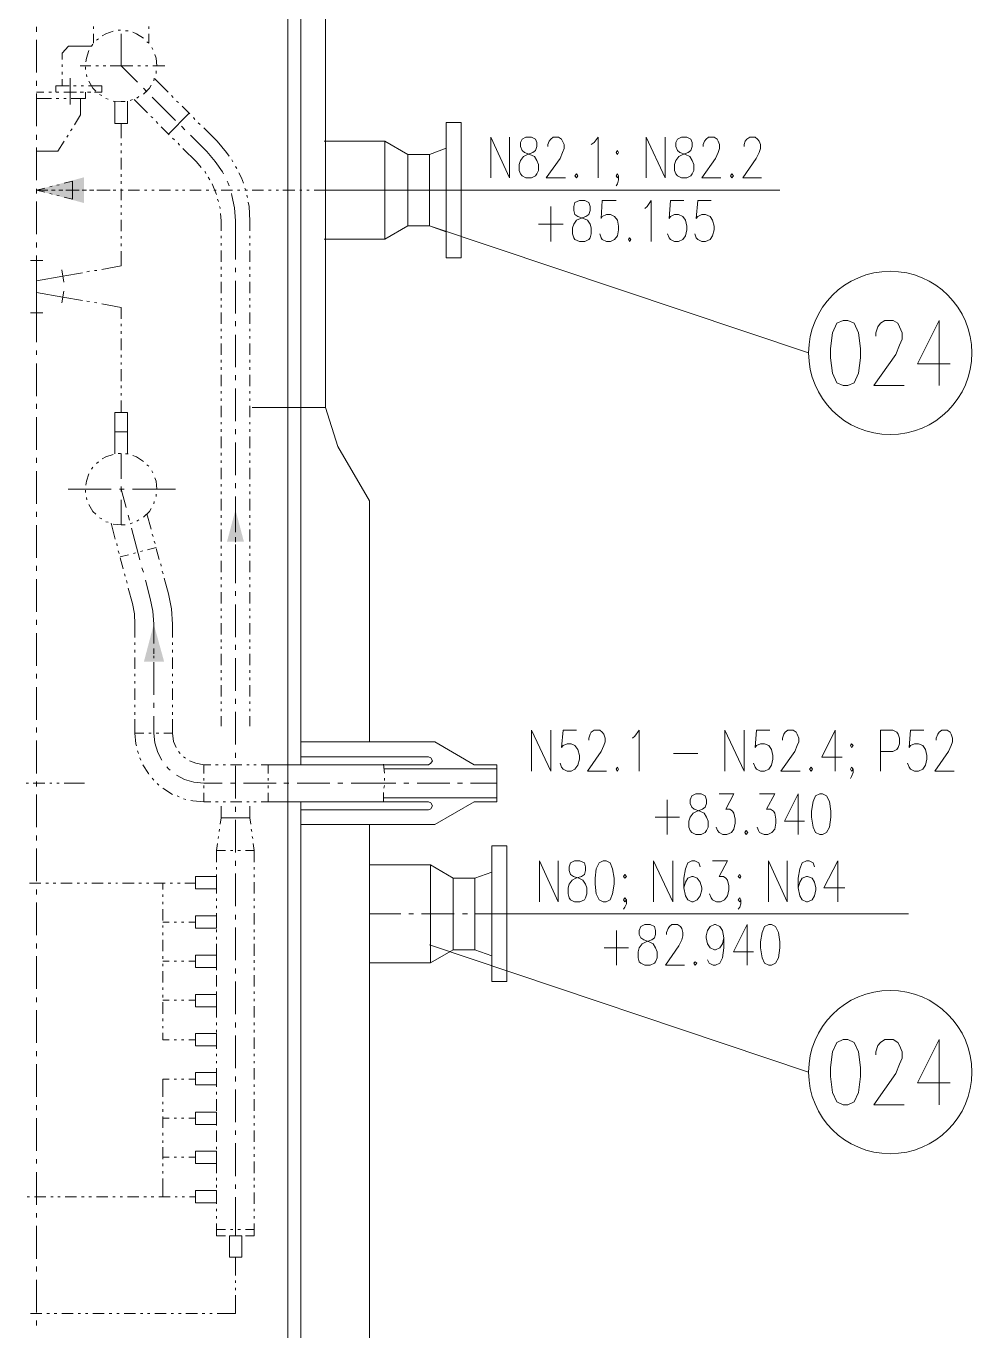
# Model space of a CAD drawing. Header units: millimetres. Extents: x 0 to 588, y 0 to 874.
# Drawn here: x 278.7 to 319.1, y 704.4 to 760.2 of the extents above; entities that cross this region are included whole.
import ezdxf

# ---------------------------------------------------------------- set-up
doc = ezdxf.new("R2010")
doc.units = ezdxf.units.MM
doc.layers.get('0').update_dxf_attribs({"lineweight": 18})

msp = doc.modelspace()

# ---------------------------------------------------------------- hatches: boundary and pattern name
for points in [[(279.104, 753.194), (281.136, 752.644), (281.136, 753.745)], [(287.613, 739.521), (287.253, 738.166), (287.973, 738.166)], [(284.12, 734.631), (283.697, 733.023), (284.565, 733.023)]]:
    msp.add_hatch(color=0).paths.add_polyline_path(points, flags=0)

# ---------------------------------------------------------------- linework, layer by layer
at = {"color": 0, "lineweight": 0}
for points in [[(290.407, 728.62), (290.407, 767.037)], [(291.465, 743.902), (291.465, 766.085)], [(289.856, 96.16), (289.856, 761.323)], [(279.104, 759.968), (279.104, 760.18)], [(281.538, 760.095), (281.538, 760.201)], [(283.909, 760.095), (283.909, 760.201)], [(279.104, 758.232), (279.104, 759.629)], [(281.538, 759.481), (281.538, 759.883)], [(281.75, 759.672), (281.665, 759.608)], [(282.385, 759.989), (282.067, 759.883), (281.919, 759.798)], [(282.702, 760.032), (282.596, 760.032)], [(282.723, 758.508), (282.723, 759.883)], [(283.019, 760.01), (282.914, 760.01)], [(283.676, 759.693), (283.379, 759.883), (283.231, 759.947)], [(283.909, 759.481), (283.824, 759.544)], [(283.909, 759.481), (283.909, 759.883)], [(280.479, 759.354), (280.204, 759.058)], [(280.204, 758.783), (280.204, 759.058)], [(280.479, 759.354), (281.453, 759.354)], [(281.347, 759.164), (281.241, 758.846), (281.22, 758.677)], [(281.517, 759.438), (281.453, 759.354)], [(284.078, 759.206), (284.036, 759.29)], [(284.247, 758.508), (284.226, 758.846), (284.163, 758.994)], [(280.204, 758.465), (280.204, 758.571)], [(280.966, 758.508), (281.432, 758.508)], [(280.988, 758.508), (281.432, 758.508)], [(281.199, 758.465), (281.199, 758.359)], [(281.644, 758.508), (281.75, 758.508)], [(281.644, 758.508), (281.75, 758.508)], [(281.961, 758.508), (282.067, 758.508)], [(281.961, 758.508), (282.067, 758.508)], [(282.257, 758.508), (282.723, 758.508)], [(282.279, 758.508), (282.723, 758.508)], [(282.723, 758.508), (283.231, 758.508)], [(283.422, 757.809), (282.723, 758.508)], [(283.443, 758.508), (283.549, 758.508)], [(283.76, 758.508), (283.866, 758.508)], [(284.078, 758.508), (284.586, 758.508)], [(284.247, 758.508), (284.268, 758.508)], [(279.104, 757.66), (279.104, 757.872)], [(280.204, 758.148), (280.204, 758.254)], [(280.204, 757.66), (280.204, 757.936)], [(280.543, 757.978), (280.543, 756.856)], [(281.241, 758.148), (281.263, 758.041)], [(281.347, 757.851), (281.517, 757.555), (281.644, 757.428)], [(284.12, 757.872), (284.141, 757.978)], [(284.734, 757.386), (284.163, 757.957)], [(284.226, 758.19), (284.226, 758.295)], [(279.104, 757.386), (279.421, 757.386)], [(279.104, 755.925), (279.104, 757.322)], [(279.633, 757.386), (279.739, 757.386)], [(279.929, 757.66), (280.501, 757.66)], [(279.929, 757.66), (279.929, 757.386)], [(279.95, 757.386), (280.056, 757.386)], [(280.268, 757.386), (280.755, 757.386)], [(280.818, 757.386), (280.564, 757.386)], [(280.691, 757.66), (280.797, 757.66)], [(280.966, 757.386), (281.072, 757.386)], [(281.009, 757.66), (281.115, 757.66)], [(281.115, 757.386), (281.009, 757.386)], [(281.199, 757.386), (281.199, 757.111)], [(281.284, 757.386), (281.368, 757.386)], [(281.326, 757.66), (281.898, 757.66)], [(281.432, 757.386), (281.326, 757.386)], [(281.58, 757.386), (281.898, 757.386)], [(281.898, 757.386), (281.644, 757.386)], [(281.898, 757.66), (281.898, 757.386)], [(283.676, 757.301), (283.93, 757.555), (284.014, 757.682)], [(283.824, 757.407), (283.676, 757.555)], [(279.739, 757.111), (279.104, 757.111)], [(280.056, 757.111), (279.95, 757.111)], [(280.374, 757.111), (280.268, 757.111)], [(281.199, 757.111), (280.585, 757.111)], [(280.988, 757.111), (280.988, 756.412)], [(281.792, 757.28), (281.898, 757.237)], [(282.067, 757.111), (282.173, 757.089)], [(282.385, 757.005), (282.723, 756.983), (282.892, 756.983)], [(282.448, 757.005), (282.448, 756.052), (282.998, 756.052)], [(282.998, 757.005), (282.998, 756.052)], [(283.104, 757.026), (283.21, 757.068)], [(283.845, 756.497), (283.274, 757.068)], [(283.401, 757.131), (283.485, 757.195)], [(285.051, 756.179), (284.057, 757.174)], [(284.946, 757.152), (284.882, 757.237)], [(285.178, 756.941), (285.094, 757.005)], [(285.665, 756.454), (285.327, 756.793)], [(280.988, 756.412), (280.733, 755.989)], [(284.078, 756.285), (283.993, 756.348)], [(284.755, 755.586), (285.623, 756.476)], [(285.877, 756.221), (285.813, 756.306)], [(280.628, 755.819), (280.564, 755.734)], [(282.723, 755.417), (282.723, 756.052)], [(284.289, 756.052), (284.226, 756.137)], [(284.776, 755.565), (284.438, 755.904)], [(285.454, 755.777), (285.305, 755.925)], [(286.11, 756.009), (286.025, 756.073)], [(286.829, 755.29), (286.258, 755.862)], [(296.63, 756.094), (297.265, 756.094), (297.265, 753.194)], [(296.63, 756.094), (296.63, 753.194)], [(279.104, 755.354), (279.104, 755.565)], [(280.289, 755.29), (280.014, 754.866)], [(280.458, 755.544), (280.395, 755.46)], [(282.723, 755.1), (282.723, 755.205)], [(285.009, 755.354), (284.925, 755.417)], [(285.221, 755.12), (285.157, 755.205)], [(287.105, 753.893), (287.062, 753.977), (286.745, 754.422), (286.385, 754.845), (285.687, 755.544)], [(287.337, 754.655), (287.232, 754.803), (286.829, 755.29)], [(296.63, 754.994), (295.91, 754.719), (294.979, 754.719), (294.005, 755.29), (291.401, 755.29)], [(294.005, 755.29), (294.005, 753.194)], [(298.535, 753.723), (298.535, 755.46), (299.339, 753.723), (299.339, 755.46)], [(300.969, 755.057), (300.969, 755.142), (301.032, 755.29), (301.096, 755.374), (301.202, 755.46), (301.435, 755.46), (301.562, 755.374), (301.604, 755.29), (301.667, 755.142), (301.667, 754.973), (301.604, 754.803), (301.498, 754.549), (300.905, 753.723), (301.731, 753.723)], [(302.832, 755.142), (302.959, 755.226), (303.128, 755.46), (303.128, 753.723)], [(305.181, 753.723), (305.181, 755.46), (305.985, 753.723), (305.985, 755.46)], [(307.615, 755.057), (307.615, 755.142), (307.679, 755.29), (307.742, 755.374), (307.848, 755.46), (308.081, 755.46), (308.208, 755.374), (308.25, 755.29), (308.314, 755.142), (308.314, 754.973), (308.25, 754.803), (308.144, 754.549), (307.552, 753.723), (308.377, 753.723)], [(309.372, 755.057), (309.372, 755.142), (309.414, 755.29), (309.478, 755.374), (309.605, 755.46), (309.838, 755.46), (309.943, 755.374), (310.007, 755.29), (310.07, 755.142), (310.07, 754.973), (310.007, 754.803), (309.88, 754.549), (309.308, 753.723), (310.113, 753.723)], [(279.104, 753.618), (279.104, 755.015)], [(279.104, 754.866), (280.014, 754.866)], [(282.723, 754.782), (282.723, 754.888)], [(282.723, 754.083), (282.723, 754.571)], [(285.94, 754.401), (285.369, 754.973)], [(294.979, 754.719), (294.979, 753.194)], [(295.91, 754.719), (295.91, 753.194)], [(286.152, 754.168), (285.94, 754.401)], [(286.343, 753.914), (286.322, 753.977), (286.3, 753.999)], [(287.507, 754.401), (287.464, 754.485)], [(287.676, 754.126), (287.613, 754.211)], [(279.971, 753.406), (280.077, 753.427)], [(280.289, 753.491), (280.649, 753.576)], [(280.649, 753.576), (280.649, 752.814)], [(282.723, 753.766), (282.723, 753.872)], [(282.723, 753.469), (282.723, 753.576)], [(286.512, 753.639), (286.449, 753.745)], [(286.808, 753.004), (286.618, 753.469)], [(287.337, 753.385), (287.295, 753.491), (287.253, 753.576)], [(287.951, 753.491), (287.867, 753.723), (287.761, 753.936)], [(303.996, 753.808), (303.953, 753.723), (303.89, 753.808), (303.953, 753.893), (303.996, 753.808), (303.996, 753.639), (303.953, 753.469), (303.89, 753.385)], [(279.104, 753.194), (279.464, 753.279)], [(279.104, 753.047), (279.104, 753.258)], [(279.104, 753.194), (279.527, 753.194)], [(279.464, 753.11), (279.104, 753.194)], [(279.591, 753.194), (279.104, 753.194)], [(279.104, 753.194), (279.527, 753.194)], [(279.675, 753.343), (279.781, 753.364)], [(279.781, 753.025), (279.675, 753.047)], [(279.739, 753.194), (279.844, 753.194)], [(279.739, 753.194), (279.844, 753.194)], [(279.908, 753.194), (279.802, 753.194)], [(280.077, 752.962), (279.971, 752.983)], [(280.056, 753.194), (280.162, 753.194)], [(280.056, 753.194), (280.162, 753.194)], [(280.226, 753.194), (280.12, 753.194)], [(280.649, 752.814), (280.289, 752.898)], [(280.353, 753.194), (280.861, 753.194)], [(280.353, 753.194), (280.861, 753.194)], [(280.924, 753.194), (280.437, 753.194)], [(281.051, 753.194), (281.157, 753.194)], [(281.051, 753.194), (281.157, 753.194)], [(281.241, 753.194), (281.136, 753.194)], [(281.368, 753.194), (281.474, 753.194)], [(281.368, 753.194), (281.474, 753.194)], [(281.559, 753.194), (281.453, 753.194)], [(281.686, 753.194), (282.173, 753.194)], [(281.686, 753.194), (282.173, 753.194)], [(282.257, 753.194), (281.771, 753.194)], [(282.385, 753.194), (282.49, 753.194)], [(282.385, 753.194), (282.49, 753.194)], [(282.702, 753.194), (282.808, 753.194)], [(282.702, 753.194), (282.808, 753.194)], [(282.723, 752.771), (282.723, 753.258)], [(283.019, 753.194), (283.506, 753.194)], [(283.019, 753.194), (283.506, 753.194)], [(283.718, 753.194), (283.824, 753.194)], [(283.718, 753.194), (283.824, 753.194)], [(284.036, 753.194), (284.141, 753.194)], [(284.036, 753.194), (284.141, 753.194)], [(284.353, 753.194), (284.84, 753.194)], [(284.353, 753.194), (284.84, 753.194)], [(285.051, 753.194), (285.157, 753.194)], [(285.051, 753.194), (285.157, 753.194)], [(285.348, 753.194), (285.454, 753.194)], [(285.348, 753.194), (285.454, 753.194)], [(285.665, 753.194), (286.152, 753.194)], [(285.665, 753.194), (286.152, 753.194)], [(286.364, 753.194), (286.47, 753.194)], [(286.364, 753.194), (286.47, 753.194)], [(286.681, 753.194), (286.787, 753.194)], [(286.681, 753.194), (286.787, 753.194)], [(286.999, 753.194), (287.486, 753.194)], [(286.999, 753.194), (287.486, 753.194)], [(287.613, 751.882), (287.57, 752.433), (287.464, 752.962), (287.443, 753.047)], [(287.697, 753.194), (287.803, 753.194)], [(287.697, 753.194), (287.803, 753.194)], [(288.057, 753.194), (288.015, 753.279)], [(288.015, 753.194), (288.121, 753.194)], [(288.015, 753.194), (288.121, 753.194)], [(288.121, 752.877), (288.099, 752.983)], [(288.332, 753.194), (288.819, 753.194)], [(288.332, 753.194), (288.819, 753.194)], [(289.031, 753.194), (289.137, 753.194)], [(289.031, 753.194), (289.137, 753.194)], [(289.348, 753.194), (289.454, 753.194)], [(289.348, 753.194), (289.454, 753.194)], [(289.645, 753.194), (290.153, 753.194)], [(289.645, 753.194), (290.153, 753.194)], [(290.364, 753.194), (290.449, 753.194)], [(290.364, 753.194), (290.449, 753.194)], [(290.661, 753.194), (290.767, 753.194)], [(290.661, 753.194), (290.767, 753.194)], [(290.978, 753.194), (291.401, 753.194)], [(290.978, 753.194), (291.401, 753.194)], [(292.714, 753.194), (291.401, 753.194)], [(291.401, 753.194), (304.461, 753.194)], [(293.285, 753.194), (293.074, 753.194)], [(295.021, 753.194), (293.624, 753.194)], [(294.005, 751.099), (294.005, 753.194)], [(294.979, 751.67), (294.979, 753.194)], [(295.592, 753.194), (295.381, 753.194)], [(295.592, 753.194), (310.896, 753.194)], [(295.91, 751.67), (295.91, 753.194)], [(297.265, 753.194), (295.931, 753.194)], [(296.63, 750.294), (297.265, 750.294), (297.265, 753.194)], [(296.63, 750.294), (296.63, 753.194)], [(279.104, 751.31), (279.104, 752.708)], [(282.723, 752.454), (282.723, 752.559)], [(286.893, 752.708), (286.851, 752.814)], [(286.957, 752.411), (286.957, 752.433), (286.935, 752.496)], [(288.226, 751.882), (288.205, 752.496), (288.163, 752.687)], [(301.096, 752.496), (301.096, 750.993)], [(303.89, 752.75), (303.297, 752.75), (303.255, 751.988), (303.297, 752.073), (303.488, 752.158), (303.657, 752.158), (303.826, 752.073), (303.953, 751.904), (303.996, 751.649), (303.996, 751.501), (303.953, 751.247), (303.826, 751.078), (303.657, 750.993), (303.488, 750.993), (303.297, 751.078), (303.255, 751.162), (303.191, 751.332)], [(305.118, 752.411), (305.223, 752.496), (305.393, 752.75), (305.393, 750.993)], [(306.79, 752.75), (306.218, 752.75), (306.155, 751.988), (306.218, 752.073), (306.387, 752.158), (306.557, 752.158), (306.747, 752.073), (306.853, 751.904), (306.917, 751.649), (306.917, 751.501), (306.853, 751.247), (306.747, 751.078), (306.557, 750.993), (306.387, 750.993), (306.218, 751.078), (306.155, 751.162), (306.091, 751.332)], [(307.954, 752.75), (307.382, 752.75), (307.319, 751.988), (307.382, 752.073), (307.552, 752.158), (307.721, 752.158), (307.911, 752.073), (308.017, 751.904), (308.081, 751.649), (308.081, 751.501), (308.017, 751.247), (307.911, 751.078), (307.721, 750.993), (307.552, 750.993), (307.382, 751.078), (307.319, 751.162), (307.255, 751.332)], [(282.723, 752.136), (282.723, 752.242)], [(282.723, 751.437), (282.723, 751.925)], [(286.999, 751.882), (286.978, 752.199)], [(286.999, 751.459), (286.999, 751.882)], [(287.613, 750.231), (287.613, 751.882)], [(288.226, 751.459), (288.226, 751.882)], [(300.567, 751.734), (301.625, 751.734)], [(282.723, 751.12), (282.723, 751.226)], [(286.999, 751.141), (286.999, 751.247)], [(288.226, 751.141), (288.226, 751.247)], [(296.63, 751.416), (295.91, 751.67), (294.979, 751.67), (294.005, 751.099)], [(295.91, 751.67), (312.124, 746.23)], [(279.104, 750.739), (279.104, 750.951)], [(282.723, 750.802), (282.723, 750.908)], [(282.723, 749.956), (282.723, 750.591)], [(286.999, 750.824), (286.999, 750.93)], [(286.999, 750.125), (286.999, 750.612)], [(288.226, 750.824), (288.226, 750.93)], [(288.226, 750.125), (288.226, 750.612)], [(294.005, 751.099), (291.401, 751.099)], [(279.379, 750.189), (278.85, 750.189)], [(279.104, 749.004), (279.104, 750.401)], [(279.104, 749.067), (279.104, 750.189)], [(279.104, 749.321), (280.226, 749.512)], [(280.268, 749.258), (280.183, 749.787)], [(281.072, 749.659), (280.226, 749.512)], [(281.368, 749.723), (281.263, 749.702)], [(281.686, 749.765), (281.58, 749.765)], [(282.723, 749.956), (281.898, 749.808)], [(286.999, 749.808), (286.999, 749.913)], [(286.999, 749.49), (286.999, 749.596)], [(287.613, 749.681), (287.613, 749.871)], [(288.226, 749.808), (288.226, 749.913)], [(288.226, 749.49), (288.226, 749.596)], [(279.104, 749.067), (279.104, 747.945)], [(286.999, 748.792), (286.999, 749.279)], [(287.613, 747.924), (287.613, 749.321)], [(288.226, 748.792), (288.226, 749.279)], [(279.104, 748.813), (280.226, 748.623)], [(279.104, 748.453), (279.104, 748.644)], [(280.268, 748.876), (280.183, 748.369)], [(281.072, 748.475), (280.226, 748.623)], [(281.368, 748.432), (281.263, 748.453)], [(281.686, 748.369), (281.58, 748.39)], [(286.999, 748.475), (286.999, 748.58)], [(288.226, 748.475), (288.226, 748.58)], [(279.379, 747.945), (278.85, 747.945)], [(279.104, 746.697), (279.104, 748.093)], [(282.723, 748.178), (281.898, 748.326)], [(282.723, 748.178), (282.723, 747.691)], [(286.999, 748.178), (286.999, 748.284)], [(286.999, 747.48), (286.999, 747.966)], [(288.226, 748.178), (288.226, 748.284)], [(288.226, 747.48), (288.226, 747.966)], [(282.723, 747.48), (282.723, 747.373)], [(286.999, 747.162), (286.999, 747.268)], [(287.613, 747.373), (287.613, 747.586)], [(288.226, 747.162), (288.226, 747.268)], [(315.002, 746.951), (315.002, 747.098), (315.087, 747.353), (315.193, 747.501), (315.383, 747.627), (315.743, 747.627), (315.934, 747.501), (316.018, 747.353), (316.124, 747.098), (316.124, 746.823), (316.018, 746.569), (315.849, 746.167), (314.918, 744.834), (316.209, 744.834)], [(317.712, 747.627), (316.78, 745.765), (318.177, 745.765)], [(317.712, 747.627), (317.712, 744.834)], [(282.723, 747.162), (282.723, 747.056)], [(282.723, 746.844), (282.723, 746.358)], [(286.999, 746.844), (286.999, 746.951)], [(287.613, 745.617), (287.613, 747.014)], [(288.226, 746.844), (288.226, 746.951)], [(279.104, 746.146), (279.104, 746.337)], [(282.723, 746.146), (282.723, 746.04)], [(286.999, 746.146), (286.999, 746.633)], [(288.226, 746.146), (288.226, 746.633)], [(279.104, 744.389), (279.104, 745.786)], [(282.723, 745.829), (282.723, 745.744)], [(286.999, 745.829), (286.999, 745.934)], [(286.999, 745.511), (286.999, 745.617)], [(288.226, 745.829), (288.226, 745.934)], [(288.226, 745.511), (288.226, 745.617)], [(282.723, 745.532), (282.723, 745.024)], [(286.999, 744.812), (286.999, 745.299)], [(287.613, 745.066), (287.613, 745.278)], [(288.226, 744.812), (288.226, 745.299)], [(282.723, 744.834), (282.723, 744.728)], [(282.723, 744.516), (282.723, 744.41)], [(286.999, 744.495), (286.999, 744.601)], [(287.613, 743.309), (287.613, 744.707)], [(288.226, 744.495), (288.226, 744.601)], [(279.104, 743.839), (279.104, 744.051)], [(282.723, 744.198), (282.723, 743.691)], [(286.999, 744.178), (286.999, 744.283)], [(286.999, 743.479), (286.999, 743.966)], [(288.226, 744.178), (288.226, 744.283)], [(288.226, 743.479), (288.226, 743.966)], [(293.349, 739.902), (291.994, 742.23), (291.465, 743.902), (288.332, 743.902)], [(279.104, 742.082), (279.104, 743.479)], [(282.998, 742.865), (282.448, 742.865), (282.448, 741.912)], [(282.998, 741.912), (282.998, 742.865)], [(286.999, 743.183), (286.999, 743.268)], [(286.999, 742.865), (286.999, 742.971)], [(287.613, 742.76), (287.613, 742.971)], [(288.226, 743.183), (288.226, 743.268)], [(288.226, 742.865), (288.226, 742.971)], [(286.999, 742.166), (286.999, 742.654)], [(287.613, 741.003), (287.613, 742.4)], [(288.226, 742.166), (288.226, 742.654)], [(279.104, 741.532), (279.104, 741.744)], [(282.385, 741.891), (282.067, 741.785), (281.919, 741.701)], [(282.702, 741.934), (282.596, 741.934)], [(282.723, 741.934), (282.723, 740.854)], [(283.019, 741.912), (282.914, 741.912)], [(283.676, 741.595), (283.379, 741.785), (283.231, 741.849)], [(286.999, 741.849), (286.999, 741.955)], [(288.226, 741.849), (288.226, 741.955)], [(279.104, 739.775), (279.104, 741.172)], [(281.517, 741.341), (281.453, 741.256)], [(281.75, 741.574), (281.665, 741.511)], [(283.909, 741.383), (283.824, 741.447)], [(284.078, 741.108), (284.036, 741.193)], [(286.999, 741.532), (286.999, 741.637)], [(286.999, 740.833), (286.999, 741.32)], [(288.226, 741.532), (288.226, 741.637)], [(288.226, 740.833), (288.226, 741.32)], [(281.347, 741.066), (281.241, 740.748), (281.22, 740.579)], [(284.247, 740.41), (284.226, 740.748), (284.163, 740.897)], [(286.999, 740.516), (286.999, 740.622)], [(287.613, 740.452), (287.613, 740.664)], [(288.226, 740.516), (288.226, 740.622)], [(282.3, 740.41), (280.458, 740.41)], [(281.199, 740.368), (281.199, 740.262)], [(281.241, 740.05), (281.263, 739.944)], [(282.85, 740.41), (282.66, 740.41)], [(282.723, 740.516), (282.723, 740.304)], [(282.935, 739.627), (282.723, 740.41)], [(285.051, 740.41), (283.21, 740.41)], [(284.226, 740.092), (284.226, 740.198)], [(284.247, 740.41), (284.268, 740.41)], [(286.999, 740.198), (286.999, 740.304)], [(286.999, 739.499), (286.999, 739.987)], [(287.613, 738.696), (287.613, 740.092)], [(288.226, 740.198), (288.226, 740.304)], [(288.226, 739.499), (288.226, 739.987)], [(279.104, 739.225), (279.104, 739.436)], [(281.347, 739.754), (281.517, 739.457), (281.644, 739.33)], [(282.723, 739.944), (282.723, 738.886)], [(283.676, 739.203), (283.93, 739.457), (284.014, 739.585)], [(284.12, 739.775), (284.141, 739.88)], [(287.613, 738.886), (287.613, 739.521)], [(293.349, 729.594), (293.349, 739.902)], [(281.792, 739.182), (281.898, 739.14)], [(282.067, 739.013), (282.173, 738.991)], [(282.3, 738.949), (282.469, 738.272)], [(282.385, 738.907), (282.723, 738.886), (282.892, 738.886)], [(283.083, 739.076), (283.019, 739.288)], [(283.104, 738.928), (283.21, 738.97)], [(283.401, 739.034), (283.485, 739.098)], [(283.824, 739.351), (284.014, 738.696)], [(286.999, 739.182), (286.999, 739.288)], [(286.999, 738.865), (286.999, 738.97)], [(288.226, 739.182), (288.226, 739.288)], [(288.226, 738.865), (288.226, 738.97)], [(279.104, 737.468), (279.104, 738.865)], [(283.527, 737.383), (283.168, 738.737)], [(284.057, 738.484), (284.099, 738.378)], [(286.999, 738.166), (286.999, 738.674)], [(287.613, 738.568), (287.613, 738.674)], [(287.613, 738.251), (287.613, 738.357)], [(287.613, 738.145), (287.613, 738.357)], [(288.226, 738.166), (288.226, 738.674)], [(282.533, 738.081), (282.554, 737.976)], [(282.596, 737.764), (282.639, 737.658)], [(283.654, 737.764), (283.549, 737.743)], [(284.226, 737.912), (283.845, 737.807)], [(284.141, 738.187), (284.184, 738.081)], [(284.226, 737.87), (284.353, 737.404)], [(286.999, 737.87), (286.999, 737.976)], [(287.613, 737.404), (287.613, 738.039)], [(287.613, 736.388), (287.613, 737.785)], [(288.226, 737.87), (288.226, 737.976)], [(283.041, 737.594), (282.681, 737.51)], [(282.681, 737.468), (282.808, 737.002)], [(283.337, 737.679), (283.252, 737.658)], [(284.416, 737.213), (284.438, 737.108)], [(286.999, 737.552), (286.999, 737.658)], [(286.999, 736.854), (286.999, 737.341)], [(288.226, 737.552), (288.226, 737.658)], [(288.226, 736.854), (288.226, 737.341)], [(279.104, 736.918), (279.104, 737.129)], [(282.871, 736.79), (282.892, 736.684)], [(283.676, 736.854), (283.612, 737.044)], [(284.48, 736.896), (284.522, 736.79)], [(286.999, 736.536), (286.999, 736.642)], [(288.226, 736.536), (288.226, 736.642)], [(279.104, 735.161), (279.104, 736.558)], [(282.956, 736.494), (282.977, 736.388)], [(283.019, 736.176), (283.21, 735.52)], [(283.972, 735.732), (283.76, 736.515)], [(284.565, 736.6), (284.755, 735.923)], [(286.999, 736.219), (286.999, 736.324)], [(288.226, 736.219), (288.226, 736.324)], [(284.12, 734.631), (284.078, 735.182), (283.972, 735.732)], [(284.925, 734.631), (284.882, 735.287), (284.755, 735.923)], [(286.999, 735.52), (286.999, 736.007)], [(287.613, 735.838), (287.613, 736.05)], [(288.226, 735.52), (288.226, 736.007)], [(283.316, 734.631), (283.295, 735.076), (283.21, 735.52)], [(286.999, 735.203), (286.999, 735.309)], [(286.999, 734.885), (286.999, 734.991)], [(287.613, 734.081), (287.613, 735.478)], [(288.226, 735.203), (288.226, 735.309)], [(288.226, 734.885), (288.226, 734.991)], [(279.104, 734.61), (279.104, 734.822)], [(283.316, 734.631), (283.316, 734.06)], [(284.12, 733.806), (284.12, 734.631)], [(284.12, 733.912), (284.12, 734.631)], [(284.925, 734.631), (284.925, 734.06)], [(286.999, 734.187), (286.999, 734.673)], [(288.226, 734.187), (288.226, 734.673)], [(279.104, 732.854), (279.104, 734.25)], [(283.316, 733.848), (283.316, 733.742)], [(284.925, 733.848), (284.925, 733.742)], [(286.999, 733.869), (286.999, 733.975)], [(288.226, 733.869), (288.226, 733.975)], [(283.316, 733.53), (283.316, 733.425)], [(284.12, 733.489), (284.12, 733.594)], [(284.12, 733.361), (284.12, 733.552)], [(284.925, 733.53), (284.925, 733.425)], [(286.999, 733.573), (286.999, 733.679)], [(286.999, 732.875), (286.999, 733.361)], [(287.613, 733.53), (287.613, 733.742)], [(288.226, 733.573), (288.226, 733.679)], [(288.226, 732.875), (288.226, 733.361)], [(283.316, 733.213), (283.316, 732.726)], [(284.12, 733.171), (284.12, 733.277)], [(284.12, 731.605), (284.12, 733.001)], [(284.12, 732.134), (284.12, 732.959)], [(284.925, 733.213), (284.925, 732.726)], [(287.613, 731.774), (287.613, 733.171)], [(279.104, 732.303), (279.104, 732.515)], [(283.316, 732.515), (283.316, 732.409)], [(283.316, 732.197), (283.316, 732.091)], [(284.925, 732.515), (284.925, 732.409)], [(284.925, 732.197), (284.925, 732.091)], [(286.999, 732.557), (286.999, 732.663)], [(286.999, 732.24), (286.999, 732.346)], [(288.226, 732.557), (288.226, 732.663)], [(288.226, 732.24), (288.226, 732.346)], [(279.104, 730.546), (279.104, 731.943)], [(283.316, 731.88), (283.316, 731.393)], [(284.925, 731.88), (284.925, 731.393)], [(286.999, 731.541), (286.999, 732.028)], [(288.226, 731.541), (288.226, 732.028)], [(283.316, 731.181), (283.316, 731.076)], [(284.12, 731.054), (284.12, 731.266)], [(284.925, 731.181), (284.925, 731.076)], [(286.999, 731.223), (286.999, 731.329)], [(287.613, 731.223), (287.613, 731.435)], [(288.226, 731.223), (288.226, 731.329)], [(283.316, 730.863), (283.316, 730.758)], [(283.316, 730.567), (283.316, 729.974)], [(284.12, 729.974), (284.12, 730.694)], [(284.925, 730.863), (284.925, 730.758)], [(284.925, 730.567), (284.925, 729.974)], [(286.999, 730.906), (286.999, 731.012)], [(286.999, 730.271), (286.999, 730.694)], [(287.613, 729.488), (287.613, 730.885)], [(288.226, 730.906), (288.226, 731.012)], [(288.226, 730.271), (288.226, 730.694)], [(279.104, 729.996), (279.104, 730.208)], [(283.316, 729.974), (283.697, 729.974)], [(283.316, 729.974), (283.358, 729.509), (283.379, 729.424)], [(283.909, 729.974), (284.014, 729.974)], [(284.12, 729.974), (284.163, 729.551), (284.289, 729.149), (284.459, 728.811)], [(284.226, 729.974), (284.332, 729.974)], [(284.543, 729.974), (284.925, 729.974)], [(284.925, 729.974), (284.967, 729.615), (285.073, 729.361)], [(300.27, 728.345), (300.27, 730.102), (301.096, 728.345), (301.096, 730.102)], [(302.197, 730.102), (301.625, 730.102), (301.562, 729.361), (301.625, 729.445), (301.794, 729.509), (301.964, 729.509), (302.133, 729.445), (302.26, 729.276), (302.324, 729.022), (302.324, 728.853), (302.26, 728.599), (302.133, 728.43), (301.964, 728.345), (301.794, 728.345), (301.625, 728.43), (301.562, 728.514), (301.498, 728.683)], [(302.726, 729.678), (302.726, 729.763), (302.789, 729.933), (302.832, 730.017), (302.959, 730.102), (303.191, 730.102), (303.297, 730.017), (303.361, 729.933), (303.424, 729.763), (303.424, 729.594), (303.361, 729.445), (303.255, 729.191), (302.662, 728.345), (303.488, 728.345)], [(304.588, 729.763), (304.694, 729.848), (304.885, 730.102), (304.885, 728.345)], [(308.546, 728.345), (308.546, 730.102), (309.372, 728.345), (309.372, 730.102)], [(310.473, 730.102), (309.901, 730.102), (309.838, 729.361), (309.901, 729.445), (310.07, 729.509), (310.24, 729.509), (310.43, 729.445), (310.536, 729.276), (310.6, 729.022), (310.6, 728.853), (310.536, 728.599), (310.43, 728.43), (310.24, 728.345), (310.07, 728.345), (309.901, 728.43), (309.838, 728.514), (309.774, 728.683)], [(311.002, 729.678), (311.002, 729.763), (311.065, 729.933), (311.129, 730.017), (311.235, 730.102), (311.467, 730.102), (311.594, 730.017), (311.637, 729.933), (311.7, 729.763), (311.7, 729.594), (311.637, 729.445), (311.531, 729.191), (310.938, 728.345), (311.764, 728.345)], [(313.267, 730.102), (312.695, 728.937), (313.563, 728.937)], [(313.267, 730.102), (313.267, 728.345)], [(315.193, 728.345), (315.193, 730.102), (315.722, 730.102), (315.891, 730.017), (315.955, 729.933), (316.018, 729.763), (316.018, 729.509), (315.955, 729.361), (315.891, 729.276), (315.722, 729.191), (315.193, 729.191)], [(317.055, 730.102), (316.484, 730.102), (316.421, 729.361), (316.484, 729.445), (316.653, 729.509), (316.823, 729.509), (317.013, 729.445), (317.119, 729.276), (317.183, 729.022), (317.183, 728.853), (317.119, 728.599), (317.013, 728.43), (316.823, 728.345), (316.653, 728.345), (316.484, 728.43), (316.421, 728.514), (316.357, 728.683)], [(317.585, 729.678), (317.585, 729.763), (317.648, 729.933), (317.712, 730.017), (317.817, 730.102), (318.05, 730.102), (318.177, 730.017), (318.22, 729.933), (318.283, 729.763), (318.283, 729.594), (318.22, 729.445), (318.114, 729.191), (317.521, 728.345), (318.347, 728.345)], [(279.104, 728.239), (279.104, 729.657)], [(290.407, 729.594), (296.143, 729.594)], [(297.815, 728.62), (296.143, 729.594)], [(283.422, 729.212), (283.464, 729.107)], [(283.527, 728.916), (283.57, 728.811)], [(285.178, 729.191), (285.242, 729.107)], [(285.39, 728.959), (285.475, 728.895)], [(287.613, 728.916), (287.613, 729.128)], [(290.407, 728.959), (295.868, 728.959)], [(293.349, 728.959), (293.37, 728.959)], [(295.868, 728.62), (295.974, 728.683), (296.037, 728.789), (295.974, 728.916), (295.868, 728.959)], [(306.345, 729.107), (307.382, 729.107)], [(283.654, 728.62), (283.887, 728.239), (283.909, 728.218)], [(284.671, 728.535), (284.755, 728.451), (284.819, 728.387)], [(285.644, 728.789), (285.919, 728.683), (286.258, 728.62)], [(286.258, 728.62), (286.258, 728.239)], [(286.258, 728.62), (286.554, 728.62)], [(286.766, 728.62), (286.872, 728.62)], [(287.084, 728.62), (287.189, 728.62)], [(287.401, 728.62), (287.888, 728.62)], [(287.613, 727.18), (287.613, 728.577)], [(288.099, 728.62), (288.205, 728.62)], [(288.396, 728.62), (288.502, 728.62)], [(288.713, 728.62), (289.01, 728.62)], [(289.01, 728.62), (289.01, 728.239)], [(289.01, 728.62), (295.868, 728.62)], [(293.942, 728.641), (293.984, 728.26)], [(293.963, 728.451), (298.789, 728.451)], [(297.815, 728.62), (298.789, 728.62)], [(298.789, 727.033), (298.789, 728.62)], [(314.029, 728.43), (313.965, 728.345), (313.923, 728.43), (313.965, 728.514), (314.029, 728.43), (314.029, 728.282), (313.965, 728.112), (313.923, 728.027)], [(278.659, 727.837), (278.765, 727.837)], [(278.955, 727.837), (279.464, 727.837)], [(279.104, 727.688), (279.104, 727.9)], [(279.675, 727.837), (279.76, 727.837)], [(279.971, 727.837), (280.077, 727.837)], [(280.289, 727.837), (281.157, 727.837)], [(284.057, 728.048), (284.12, 727.964)], [(284.268, 727.816), (284.332, 727.752)], [(285.094, 728.176), (285.433, 727.985), (285.835, 727.879), (286.258, 727.837)], [(286.258, 728.048), (286.258, 727.943)], [(286.258, 727.837), (287.041, 727.837)], [(286.258, 727.731), (286.258, 727.625)], [(287.401, 727.837), (287.591, 727.837)], [(287.951, 727.837), (289.348, 727.837)], [(289.01, 728.048), (289.01, 727.943)], [(289.01, 727.731), (289.01, 727.625)], [(289.687, 727.837), (289.899, 727.837)], [(290.259, 727.837), (291.656, 727.837)], [(291.994, 727.837), (292.206, 727.837)], [(292.566, 727.837), (294.471, 727.837)], [(293.984, 727.731), (293.963, 727.625)], [(293.984, 728.048), (293.984, 727.943)], [(294.809, 727.837), (295.021, 727.837)], [(295.381, 727.837), (296.778, 727.837)], [(297.116, 727.837), (297.328, 727.837)], [(297.667, 727.837), (298.789, 727.837)], [(279.104, 725.953), (279.104, 727.35)], [(284.501, 727.625), (284.543, 727.583), (284.925, 727.35)], [(285.115, 727.287), (285.2, 727.244)], [(285.39, 727.159), (285.496, 727.138)], [(286.258, 727.414), (286.258, 727.033)], [(289.01, 727.414), (289.01, 727.033)], [(293.942, 727.434), (293.942, 727.054)], [(293.942, 727.202), (298.789, 727.202)], [(308.293, 727.371), (308.928, 727.371), (308.589, 726.715), (308.758, 726.715), (308.864, 726.63), (308.928, 726.545), (308.991, 726.291), (308.991, 726.122), (308.928, 725.869), (308.822, 725.72), (308.631, 725.636), (308.462, 725.636), (308.293, 725.72), (308.229, 725.805), (308.166, 725.953)], [(310.028, 727.371), (310.684, 727.371), (310.325, 726.715), (310.494, 726.715), (310.621, 726.63), (310.684, 726.545), (310.727, 726.291), (310.727, 726.122), (310.684, 725.869), (310.557, 725.72), (310.388, 725.636), (310.219, 725.636), (310.028, 725.72), (309.986, 725.805), (309.922, 725.953)], [(311.679, 727.371), (311.087, 726.207), (311.954, 726.207)], [(311.679, 727.371), (311.679, 725.636)], [(285.708, 727.096), (285.792, 727.075), (286.258, 727.033)], [(286.258, 727.033), (286.554, 727.033)], [(286.766, 727.033), (286.872, 727.033)], [(286.999, 726.355), (286.999, 726.842)], [(287.084, 727.033), (287.189, 727.033)], [(287.401, 727.033), (287.888, 727.033)], [(287.613, 726.609), (287.613, 726.821)], [(288.099, 727.033), (288.205, 727.033)], [(288.226, 726.355), (288.226, 726.842)], [(288.396, 727.033), (288.502, 727.033)], [(288.713, 727.033), (289.01, 727.033)], [(289.01, 727.033), (295.868, 727.033)], [(290.407, 726.694), (295.868, 726.694), (295.974, 726.736), (296.037, 726.863), (295.974, 726.99), (295.868, 727.033)], [(298.789, 727.033), (297.815, 727.033), (296.143, 726.059), (290.407, 726.059)], [(290.407, 659.702), (290.407, 727.033)], [(306.07, 727.117), (306.07, 725.636)], [(286.999, 726.355), (286.957, 726.08)], [(286.999, 726.355), (288.226, 726.355)], [(287.613, 724.873), (287.613, 726.27)], [(288.269, 726.08), (288.226, 726.355)], [(293.349, 698.902), (293.349, 726.059)], [(305.562, 726.376), (306.599, 726.376)], [(279.104, 725.381), (279.104, 725.593)], [(286.893, 725.551), (286.872, 725.466)], [(286.935, 725.869), (286.914, 725.762)], [(288.311, 725.762), (288.29, 725.869)], [(288.353, 725.466), (288.332, 725.551)], [(279.104, 723.646), (279.104, 725.043)], [(286.851, 725.255), (286.808, 724.958)], [(286.808, 724.45), (286.808, 724.958), (287.189, 724.958)], [(287.401, 724.958), (287.507, 724.958)], [(287.719, 724.958), (287.824, 724.958)], [(288.036, 724.958), (288.417, 724.958)], [(288.417, 724.958), (288.375, 725.255)], [(288.417, 724.45), (288.417, 724.958)], [(298.577, 725.148), (299.212, 725.148), (299.212, 722.249)], [(298.577, 725.148), (298.577, 722.249)], [(287.613, 724.302), (287.613, 724.513)], [(300.609, 722.757), (300.609, 724.513), (301.413, 722.757), (301.413, 724.513)], [(305.498, 722.757), (305.498, 724.513), (306.324, 722.757), (306.324, 724.513)], [(307.488, 724.259), (307.425, 724.429), (307.255, 724.513), (307.128, 724.513), (306.959, 724.429), (306.853, 724.175), (306.79, 723.773), (306.79, 723.35), (306.853, 723.011), (306.959, 722.841), (307.128, 722.757), (307.192, 722.757), (307.361, 722.841), (307.488, 723.011), (307.552, 723.265), (307.552, 723.35), (307.488, 723.604), (307.361, 723.773), (307.192, 723.836), (307.128, 723.836), (306.959, 723.773), (306.853, 723.604), (306.79, 723.35)], [(308.017, 724.513), (308.652, 724.513), (308.293, 723.836), (308.483, 723.836), (308.589, 723.773), (308.652, 723.688), (308.716, 723.434), (308.716, 723.265), (308.652, 723.011), (308.525, 722.841), (308.356, 722.757), (308.187, 722.757), (308.017, 722.841), (307.954, 722.926), (307.89, 723.095)], [(310.409, 722.757), (310.409, 724.513), (311.214, 722.757), (311.214, 724.513)], [(312.378, 724.259), (312.314, 724.429), (312.145, 724.513), (312.039, 724.513), (311.849, 724.429), (311.743, 724.175), (311.679, 723.773), (311.679, 723.35), (311.743, 723.011), (311.849, 722.841), (312.039, 722.757), (312.081, 722.757), (312.272, 722.841), (312.378, 723.011), (312.441, 723.265), (312.441, 723.35), (312.378, 723.604), (312.272, 723.773), (312.081, 723.836), (312.039, 723.836), (311.849, 723.773), (311.743, 723.604), (311.679, 723.35)], [(313.373, 724.513), (312.78, 723.35), (313.669, 723.35)], [(313.373, 724.513), (313.373, 722.757)], [(286.808, 724.133), (286.808, 724.239)], [(286.808, 723.815), (286.808, 723.921)], [(287.613, 722.566), (287.613, 723.963)], [(288.417, 724.133), (288.417, 724.239)], [(288.417, 723.815), (288.417, 723.921)], [(298.577, 724.027), (297.857, 723.773), (296.926, 723.773), (295.952, 724.344), (293.349, 724.344)], [(295.952, 724.344), (295.952, 722.249)], [(278.807, 723.561), (279.294, 723.561)], [(279.104, 723.074), (279.104, 723.286)], [(279.506, 723.561), (279.612, 723.561)], [(279.823, 723.561), (279.929, 723.561)], [(280.141, 723.561), (280.628, 723.561)], [(280.839, 723.561), (280.945, 723.561)], [(281.157, 723.561), (281.263, 723.561)], [(281.474, 723.561), (281.961, 723.561)], [(282.173, 723.561), (282.279, 723.561)], [(282.49, 723.561), (282.575, 723.561)], [(282.787, 723.561), (283.274, 723.561)], [(283.485, 723.561), (283.591, 723.561)], [(283.803, 723.561), (283.909, 723.561)], [(284.12, 723.561), (284.607, 723.561)], [(284.501, 723.286), (284.501, 723.561)], [(284.819, 723.561), (284.925, 723.561)], [(285.136, 723.561), (285.242, 723.561)], [(285.454, 723.561), (285.898, 723.561)], [(286.808, 723.116), (286.808, 723.604)], [(288.417, 723.116), (288.417, 723.604)], [(296.926, 723.773), (296.926, 722.249)], [(297.857, 723.773), (297.857, 722.249)], [(279.104, 721.338), (279.104, 722.735)], [(284.501, 722.969), (284.501, 723.074)], [(284.501, 722.651), (284.501, 722.757)], [(286.808, 722.799), (286.808, 722.905)], [(288.417, 722.799), (288.417, 722.905)], [(304.334, 722.841), (304.271, 722.757), (304.207, 722.841), (304.271, 722.926), (304.334, 722.841), (304.334, 722.672), (304.271, 722.524), (304.207, 722.439)], [(309.224, 722.841), (309.182, 722.757), (309.118, 722.841), (309.182, 722.926), (309.224, 722.841), (309.224, 722.672), (309.182, 722.524), (309.118, 722.439)], [(284.501, 721.953), (284.501, 722.439)], [(286.808, 722.482), (286.808, 722.587)], [(286.808, 721.783), (286.808, 722.27)], [(287.613, 721.995), (287.613, 722.206)], [(288.417, 722.482), (288.417, 722.587)], [(288.417, 721.783), (288.417, 722.27)], [(294.682, 722.249), (293.349, 722.249)], [(295.233, 722.249), (295.021, 722.249)], [(296.968, 722.249), (295.571, 722.249)], [(295.952, 720.154), (295.952, 722.249)], [(296.926, 720.704), (296.926, 722.249)], [(297.54, 722.249), (297.328, 722.249)], [(297.857, 720.704), (297.857, 722.249)], [(299.212, 722.249), (297.878, 722.249)], [(298.577, 719.349), (299.212, 719.349), (299.212, 722.249)], [(298.577, 719.349), (298.577, 722.249)], [(299.212, 722.249), (316.399, 722.249)], [(284.501, 721.889), (284.776, 721.889)], [(284.501, 721.656), (284.501, 721.741)], [(284.988, 721.889), (285.094, 721.889)], [(285.305, 721.889), (285.411, 721.889)], [(285.623, 721.889), (285.898, 721.889)], [(286.808, 721.466), (286.808, 721.572)], [(287.613, 720.259), (287.613, 721.656)], [(288.417, 721.466), (288.417, 721.572)], [(306.049, 721.36), (306.049, 721.444), (306.112, 721.614), (306.176, 721.698), (306.282, 721.783), (306.514, 721.783), (306.642, 721.698), (306.705, 721.614), (306.747, 721.444), (306.747, 721.297), (306.705, 721.127), (306.578, 720.873), (306.007, 720.048), (306.811, 720.048)], [(308.504, 721.212), (308.441, 720.958), (308.335, 720.788), (308.144, 720.704), (308.102, 720.704), (307.911, 720.788), (307.806, 720.958), (307.742, 721.212), (307.742, 721.297), (307.806, 721.529), (307.911, 721.698), (308.102, 721.783), (308.144, 721.783), (308.335, 721.698), (308.441, 721.529), (308.504, 721.212), (308.504, 720.788), (308.441, 720.365), (308.335, 720.132), (308.144, 720.048), (308.038, 720.048), (307.869, 720.132), (307.806, 720.28)], [(309.499, 721.783), (308.906, 720.619), (309.774, 720.619)], [(309.499, 721.783), (309.499, 720.048)], [(284.501, 721.338), (284.501, 721.444)], [(284.501, 720.64), (284.501, 721.127)], [(286.808, 721.148), (286.808, 721.254)], [(288.417, 721.148), (288.417, 721.254)], [(303.911, 721.529), (303.911, 720.048)], [(279.104, 720.767), (279.104, 720.979)], [(286.808, 720.449), (286.808, 720.958)], [(288.417, 720.449), (288.417, 720.958)], [(295.91, 720.915), (312.124, 715.476)], [(298.577, 720.449), (297.857, 720.704), (296.926, 720.704), (295.952, 720.154)], [(303.382, 720.788), (304.419, 720.788)], [(279.104, 719.031), (279.104, 720.429)], [(284.501, 720.323), (284.501, 720.429)], [(284.501, 720.217), (284.776, 720.217)], [(284.501, 720.005), (284.501, 720.111)], [(284.988, 720.217), (285.094, 720.217)], [(285.305, 720.217), (285.411, 720.217)], [(285.623, 720.217), (285.898, 720.217)], [(286.808, 720.154), (286.808, 720.259)], [(286.808, 719.836), (286.808, 719.941)], [(287.613, 719.687), (287.613, 719.899)], [(288.417, 720.154), (288.417, 720.259)], [(288.417, 719.836), (288.417, 719.941)], [(295.952, 720.154), (293.349, 720.154)], [(284.501, 719.307), (284.501, 719.794)], [(286.808, 719.137), (286.808, 719.624)], [(287.613, 717.952), (287.613, 719.349)], [(288.417, 719.137), (288.417, 719.624)], [(284.501, 718.989), (284.501, 719.095)], [(286.808, 718.82), (286.808, 718.926)], [(288.417, 718.82), (288.417, 718.926)], [(279.104, 718.46), (279.104, 718.671)], [(284.501, 718.671), (284.501, 718.778)], [(284.501, 718.544), (284.776, 718.544)], [(284.501, 717.973), (284.501, 718.46)], [(284.988, 718.544), (285.094, 718.544)], [(285.305, 718.544), (285.411, 718.544)], [(285.623, 718.544), (285.898, 718.544)], [(286.808, 718.502), (286.808, 718.608)], [(286.808, 717.804), (286.808, 718.291)], [(288.417, 718.502), (288.417, 718.608)], [(288.417, 717.804), (288.417, 718.291)], [(279.104, 716.725), (279.104, 718.121)], [(284.501, 717.655), (284.501, 717.762)], [(284.501, 717.36), (284.501, 717.444)], [(284.501, 716.851), (284.501, 717.148)], [(286.808, 717.486), (286.808, 717.592)], [(286.808, 717.169), (286.808, 717.275)], [(287.613, 717.38), (287.613, 717.592)], [(288.417, 717.486), (288.417, 717.592)], [(288.417, 717.169), (288.417, 717.275)], [(284.501, 716.851), (284.776, 716.851)], [(284.988, 716.851), (285.094, 716.851)], [(285.305, 716.851), (285.411, 716.851)], [(285.623, 716.851), (285.898, 716.851)], [(286.808, 716.47), (286.808, 716.957)], [(287.613, 715.645), (287.613, 717.042)], [(288.417, 716.47), (288.417, 716.957)], [(315.002, 716.216), (315.002, 716.343), (315.087, 716.619), (315.193, 716.746), (315.383, 716.873), (315.743, 716.873), (315.934, 716.746), (316.018, 716.619), (316.124, 716.343), (316.124, 716.068), (316.018, 715.814), (315.849, 715.412), (314.918, 714.079), (316.209, 714.079)], [(317.712, 716.873), (316.78, 715.01), (318.177, 715.01)], [(317.712, 716.873), (317.712, 714.079)], [(279.104, 716.153), (279.104, 716.365)], [(286.808, 716.153), (286.808, 716.259)], [(288.417, 716.153), (288.417, 716.259)], [(279.104, 714.417), (279.104, 715.814)], [(286.808, 715.856), (286.808, 715.941)], [(286.808, 715.158), (286.808, 715.645)], [(288.417, 715.856), (288.417, 715.941)], [(288.417, 715.158), (288.417, 715.645)], [(284.501, 715.179), (284.501, 714.417)], [(284.501, 715.179), (284.776, 715.179)], [(284.988, 715.179), (285.094, 715.179)], [(285.305, 715.179), (285.411, 715.179)], [(285.623, 715.179), (285.898, 715.179)], [(286.808, 714.84), (286.808, 714.947)], [(287.613, 715.073), (287.613, 715.285)], [(288.417, 714.84), (288.417, 714.947)], [(286.808, 714.523), (286.808, 714.629)], [(287.613, 713.337), (287.613, 714.734)], [(288.417, 714.523), (288.417, 714.629)], [(279.104, 713.845), (279.104, 714.058)], [(284.501, 714.205), (284.501, 714.1)], [(284.501, 713.888), (284.501, 713.782)], [(286.808, 713.824), (286.808, 714.311)], [(288.417, 713.824), (288.417, 714.311)], [(279.104, 712.11), (279.104, 713.507)], [(284.501, 713.571), (284.501, 713.084)], [(284.501, 713.507), (284.776, 713.507)], [(284.988, 713.507), (285.094, 713.507)], [(285.305, 713.507), (285.411, 713.507)], [(285.623, 713.507), (285.898, 713.507)], [(286.808, 713.507), (286.808, 713.613)], [(286.808, 713.19), (286.808, 713.295)], [(288.417, 713.507), (288.417, 713.613)], [(288.417, 713.19), (288.417, 713.295)], [(284.501, 712.872), (284.501, 712.766)], [(286.808, 712.491), (286.808, 712.978)], [(287.613, 712.787), (287.613, 712.978)], [(288.417, 712.491), (288.417, 712.978)], [(284.501, 712.555), (284.501, 712.448)], [(284.501, 712.258), (284.501, 711.75)], [(286.808, 712.173), (286.808, 712.279)], [(287.613, 711.03), (287.613, 712.428)], [(288.417, 712.173), (288.417, 712.279)], [(279.104, 711.559), (279.104, 711.75)], [(284.501, 711.835), (284.776, 711.835)], [(284.501, 711.559), (284.501, 711.454)], [(284.988, 711.835), (285.094, 711.835)], [(285.305, 711.835), (285.411, 711.835)], [(285.623, 711.835), (285.898, 711.835)], [(286.808, 711.856), (286.808, 711.962)], [(286.808, 711.158), (286.808, 711.644)], [(288.417, 711.856), (288.417, 711.962)], [(288.417, 711.158), (288.417, 711.644)], [(279.104, 709.803), (279.104, 711.2)], [(284.501, 711.242), (284.501, 711.136)], [(284.501, 710.925), (284.501, 710.141)], [(286.808, 710.84), (286.808, 710.946)], [(286.808, 710.544), (286.808, 710.649)], [(287.613, 710.48), (287.613, 710.67)], [(288.417, 710.84), (288.417, 710.946)], [(288.417, 710.544), (288.417, 710.649)], [(278.702, 710.141), (278.807, 710.141)], [(279.019, 710.141), (279.506, 710.141)], [(279.717, 710.141), (279.823, 710.141)], [(280.014, 710.141), (280.12, 710.141)], [(280.331, 710.141), (280.818, 710.141)], [(281.03, 710.141), (281.136, 710.141)], [(281.347, 710.141), (281.453, 710.141)], [(281.665, 710.141), (282.152, 710.141)], [(282.363, 710.141), (282.469, 710.141)], [(282.681, 710.141), (282.787, 710.141)], [(282.998, 710.141), (283.485, 710.141)], [(283.697, 710.141), (283.803, 710.141)], [(284.014, 710.141), (284.12, 710.141)], [(284.332, 710.141), (284.819, 710.141)], [(285.03, 710.141), (285.115, 710.141)], [(285.327, 710.141), (285.433, 710.141)], [(285.644, 710.141), (285.898, 710.141)], [(286.808, 709.845), (286.808, 710.332)], [(287.613, 708.469), (287.613, 710.12)], [(288.417, 709.845), (288.417, 710.332)], [(279.104, 709.253), (279.104, 709.443)], [(286.808, 709.527), (286.808, 709.633)], [(286.808, 709.21), (286.808, 709.316)], [(288.417, 709.527), (288.417, 709.633)], [(288.417, 709.21), (288.417, 709.316)], [(279.104, 707.495), (279.104, 708.893)], [(286.808, 708.469), (286.808, 708.998)], [(286.808, 708.744), (287.189, 708.744)], [(287.401, 708.744), (287.507, 708.744)], [(287.719, 708.744), (287.824, 708.744)], [(288.036, 708.744), (288.417, 708.744)], [(288.417, 708.469), (288.417, 708.998)], [(286.808, 708.469), (287.189, 708.469)], [(287.401, 708.469), (287.507, 708.469)], [(287.719, 708.469), (287.824, 708.469)], [(288.036, 708.469), (288.417, 708.469)], [(279.104, 706.945), (279.104, 707.157)], [(287.613, 707.559), (287.613, 706.776)], [(279.104, 705.189), (279.104, 706.586)], [(287.613, 706.564), (287.613, 706.458)], [(287.613, 706.247), (287.613, 706.141)], [(287.613, 705.929), (287.613, 705.146)], [(278.85, 705.146), (279.337, 705.146)], [(279.104, 704.638), (279.104, 704.85)], [(279.548, 705.146), (279.654, 705.146)], [(279.866, 705.146), (279.971, 705.146)], [(280.183, 705.146), (280.67, 705.146)], [(280.882, 705.146), (280.988, 705.146)], [(281.199, 705.146), (281.305, 705.146)], [(281.517, 705.146), (282.003, 705.146)], [(282.215, 705.146), (282.321, 705.146)], [(282.533, 705.146), (282.639, 705.146)], [(282.85, 705.146), (283.337, 705.146)], [(283.549, 705.146), (283.654, 705.146)], [(283.845, 705.146), (283.951, 705.146)], [(284.163, 705.146), (284.649, 705.146)], [(284.861, 705.146), (284.967, 705.146)], [(285.178, 705.146), (285.284, 705.146)], [(285.496, 705.146), (285.983, 705.146)], [(286.195, 705.146), (286.3, 705.146)], [(286.512, 705.146), (286.618, 705.146)], [(286.829, 705.146), (287.613, 705.146)]]:
    msp.add_lwpolyline(points, dxfattribs=at)
for points in [[(300.038, 755.46), (299.868, 755.374), (299.805, 755.226), (299.805, 755.057), (299.868, 754.888), (299.974, 754.803), (300.207, 754.719), (300.397, 754.634), (300.503, 754.465), (300.567, 754.295), (300.567, 754.041), (300.503, 753.893), (300.44, 753.808), (300.27, 753.723), (300.038, 753.723), (299.868, 753.808), (299.805, 753.893), (299.741, 754.041), (299.741, 754.295), (299.805, 754.465), (299.932, 754.634), (300.101, 754.719), (300.334, 754.803), (300.44, 754.888), (300.503, 755.057), (300.503, 755.226), (300.44, 755.374), (300.27, 755.46)], [(306.684, 755.46), (306.514, 755.374), (306.451, 755.226), (306.451, 755.057), (306.514, 754.888), (306.62, 754.803), (306.853, 754.719), (307.044, 754.634), (307.149, 754.465), (307.213, 754.295), (307.213, 754.041), (307.149, 753.893), (307.086, 753.808), (306.917, 753.723), (306.684, 753.723), (306.514, 753.808), (306.451, 753.893), (306.387, 754.041), (306.387, 754.295), (306.451, 754.465), (306.578, 754.634), (306.747, 754.719), (306.98, 754.803), (307.086, 754.888), (307.149, 755.057), (307.149, 755.226), (307.086, 755.374), (306.917, 755.46)], [(303.953, 754.888), (303.89, 754.803), (303.953, 754.719), (303.996, 754.803)], [(302.197, 753.893), (302.133, 753.808), (302.197, 753.723), (302.26, 753.808)], [(308.843, 753.893), (308.779, 753.808), (308.843, 753.723), (308.906, 753.808)], [(302.324, 752.75), (302.133, 752.665), (302.091, 752.496), (302.091, 752.327), (302.133, 752.158), (302.26, 752.073), (302.493, 751.988), (302.662, 751.904), (302.789, 751.734), (302.832, 751.586), (302.832, 751.332), (302.789, 751.162), (302.726, 751.078), (302.556, 750.993), (302.324, 750.993), (302.133, 751.078), (302.091, 751.162), (302.027, 751.332), (302.027, 751.586), (302.091, 751.734), (302.197, 751.904), (302.366, 751.988), (302.599, 752.073), (302.726, 752.158), (302.789, 752.327), (302.789, 752.496), (302.726, 752.665), (302.556, 752.75)], [(304.461, 751.162), (304.419, 751.078), (304.461, 750.993), (304.525, 751.078)], [(313.605, 747.627), (313.33, 747.501), (313.14, 747.098), (313.055, 746.421), (313.055, 746.019), (313.14, 745.363), (313.33, 744.96), (313.605, 744.834), (313.796, 744.834), (314.071, 744.96), (314.262, 745.363), (314.346, 746.019), (314.346, 746.421), (314.262, 747.098), (314.071, 747.501), (313.796, 747.627)], [(282.998, 743.691), (282.448, 743.691), (282.448, 742.865), (282.998, 742.865)], [(313.965, 729.509), (313.923, 729.445), (313.965, 729.361), (314.029, 729.445)], [(303.953, 728.514), (303.89, 728.43), (303.953, 728.345), (303.996, 728.43)], [(312.229, 728.514), (312.166, 728.43), (312.229, 728.345), (312.293, 728.43)], [(307.298, 727.371), (307.128, 727.287), (307.065, 727.117), (307.065, 726.969), (307.128, 726.799), (307.234, 726.715), (307.467, 726.63), (307.658, 726.545), (307.763, 726.376), (307.827, 726.207), (307.827, 725.953), (307.763, 725.805), (307.7, 725.72), (307.531, 725.636), (307.298, 725.636), (307.128, 725.72), (307.065, 725.805), (307.001, 725.953), (307.001, 726.207), (307.065, 726.376), (307.192, 726.545), (307.361, 726.63), (307.594, 726.715), (307.7, 726.799), (307.763, 726.969), (307.763, 727.117), (307.7, 727.287), (307.531, 727.371)], [(312.611, 727.371), (312.42, 727.287), (312.314, 727.054), (312.251, 726.63), (312.251, 726.376), (312.314, 725.953), (312.42, 725.72), (312.611, 725.636), (312.716, 725.636), (312.886, 725.72), (313.013, 725.953), (313.076, 726.376), (313.076, 726.63), (313.013, 727.054), (312.886, 727.287), (312.716, 727.371)], [(309.457, 725.805), (309.393, 725.72), (309.457, 725.636), (309.52, 725.72)], [(302.112, 724.513), (301.942, 724.429), (301.879, 724.259), (301.879, 724.09), (301.942, 723.921), (302.07, 723.836), (302.302, 723.773), (302.472, 723.688), (302.577, 723.519), (302.641, 723.35), (302.641, 723.095), (302.577, 722.926), (302.535, 722.841), (302.345, 722.757), (302.112, 722.757), (301.942, 722.841), (301.879, 722.926), (301.837, 723.095), (301.837, 723.35), (301.879, 723.519), (302.006, 723.688), (302.175, 723.773), (302.408, 723.836), (302.535, 723.921), (302.577, 724.09), (302.577, 724.259), (302.535, 724.429), (302.345, 724.513)], [(303.339, 724.513), (303.17, 724.429), (303.043, 724.175), (303.001, 723.773), (303.001, 723.519), (303.043, 723.095), (303.17, 722.841), (303.339, 722.757), (303.466, 722.757), (303.636, 722.841), (303.742, 723.095), (303.805, 723.519), (303.805, 723.773), (303.742, 724.175), (303.636, 724.429), (303.466, 724.513)], [(285.898, 723.307), (286.808, 723.307), (286.808, 723.836), (285.898, 723.836)], [(304.271, 723.921), (304.207, 723.836), (304.271, 723.773), (304.334, 723.836)], [(309.182, 723.921), (309.118, 723.836), (309.182, 723.773), (309.224, 723.836)], [(285.898, 721.635), (286.808, 721.635), (286.808, 722.164), (285.898, 722.164)], [(305.118, 721.783), (304.948, 721.698), (304.885, 721.529), (304.885, 721.36), (304.948, 721.212), (305.075, 721.127), (305.308, 721.043), (305.477, 720.958), (305.583, 720.788), (305.647, 720.619), (305.647, 720.365), (305.583, 720.195), (305.541, 720.132), (305.35, 720.048), (305.118, 720.048), (304.948, 720.132), (304.885, 720.195), (304.842, 720.365), (304.842, 720.619), (304.885, 720.788), (305.012, 720.958), (305.181, 721.043), (305.414, 721.127), (305.541, 721.212), (305.583, 721.36), (305.583, 721.529), (305.541, 721.698), (305.35, 721.783)], [(310.43, 721.783), (310.24, 721.698), (310.134, 721.444), (310.07, 721.043), (310.07, 720.788), (310.134, 720.365), (310.24, 720.132), (310.43, 720.048), (310.536, 720.048), (310.705, 720.132), (310.832, 720.365), (310.896, 720.788), (310.896, 721.043), (310.832, 721.444), (310.705, 721.698), (310.536, 721.783)], [(285.898, 719.941), (286.808, 719.941), (286.808, 720.471), (285.898, 720.471)], [(307.276, 720.195), (307.213, 720.132), (307.276, 720.048), (307.34, 720.132)], [(285.898, 718.269), (286.808, 718.269), (286.808, 718.798), (285.898, 718.798)], [(285.898, 716.597), (286.808, 716.597), (286.808, 717.126), (285.898, 717.126)], [(313.605, 716.873), (313.33, 716.746), (313.14, 716.343), (313.055, 715.666), (313.055, 715.285), (313.14, 714.608), (313.33, 714.205), (313.605, 714.079), (313.796, 714.079), (314.071, 714.205), (314.262, 714.608), (314.346, 715.285), (314.346, 715.666), (314.262, 716.343), (314.071, 716.746), (313.796, 716.873)], [(285.898, 714.925), (286.808, 714.925), (286.808, 715.454), (285.898, 715.454)], [(285.898, 713.232), (286.808, 713.232), (286.808, 713.761), (285.898, 713.761)], [(285.898, 711.559), (286.808, 711.559), (286.808, 712.089), (285.898, 712.089)], [(285.898, 709.887), (286.808, 709.887), (286.808, 710.416), (285.898, 710.416)], [(287.888, 708.469), (287.359, 708.469), (287.359, 707.559), (287.888, 707.559)]]:
    msp.add_lwpolyline(points, close=True, dxfattribs=at)
for centre in [(315.616, 746.231), (315.616, 715.475)]:
    msp.add_circle(centre, 3.492, dxfattribs=at)

doc.saveas('drawing.dxf')
